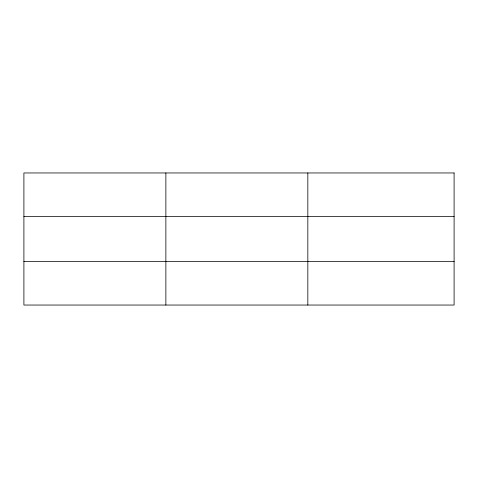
<?xml version="1.0" encoding="UTF-8"?>
<svg xmlns="http://www.w3.org/2000/svg" width="478" height="478" viewBox="0 0 478 478"><rect width="100%" height="100%" fill="white"/><g stroke="black" fill="none" stroke-linecap="round" stroke-linejoin="round"><path stroke-width="0.72" d="M165.866 305.042L165.866 172.958M307.832 305.042L307.832 172.958M23.9 216.546L454.1 216.546M23.9 261.454L454.1 261.454M454.1 172.958L23.9 172.958L23.9 305.042L454.1 305.042L454.1 172.958"/></g></svg>
